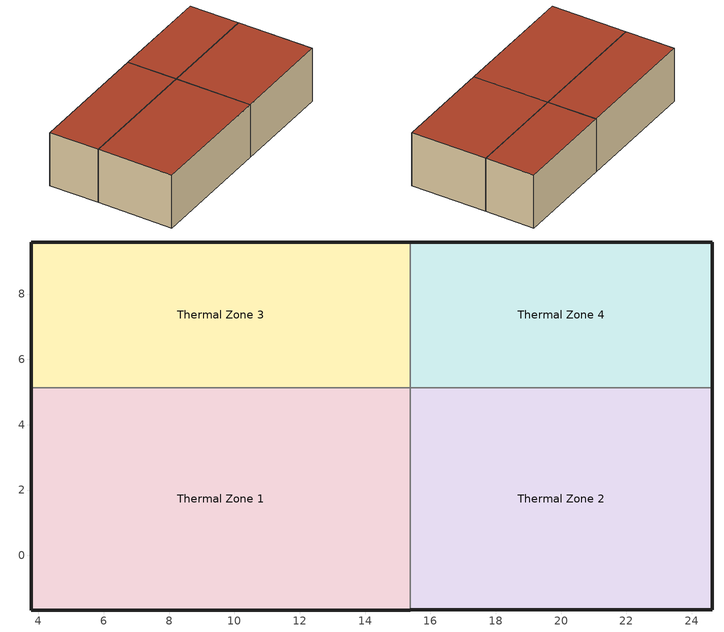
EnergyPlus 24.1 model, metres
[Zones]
Thermal Zone 1
 floor ground (Typical Insulated Carpeted 6in Slab Floor): 15.39,5.13 15.39,-1.67 3.77,-1.67 3.77,5.13 z0
 wall outside (Typical Insulated Steel Framed Exterior Wall R-8.06): 3.77,5.13 3.77,-1.67 15.39,-1.67 z0:5
 wall to Thermal Zone 3 (AirWall): 15.39,5.13 3.77,5.13 z0:5
 wall to Thermal Zone 2 (AirWall): 15.39,-1.67 15.39,5.13 z0:5
 roof outside (Typical IEAD Roof - Highly Reflective R-20.83): 15.39,-1.67 15.39,5.13 3.77,5.13 3.77,-1.67 z5
Thermal Zone 2
 floor ground (Typical Insulated Carpeted 6in Slab Floor): 24.63,5.13 24.63,-1.67 15.39,-1.67 15.39,5.13 z0
 wall outside (Typical Insulated Steel Framed Exterior Wall R-8.06): 15.39,-1.67 24.63,-1.67 24.63,5.13 z0:5
 wall to Thermal Zone 4 (AirWall): 24.63,5.13 15.39,5.13 z0:5
 roof outside (Typical IEAD Roof - Highly Reflective R-20.83): 24.63,-1.67 24.63,5.13 15.39,5.13 15.39,-1.67 z5
Thermal Zone 3
 floor ground (Typical Insulated Carpeted 6in Slab Floor): 15.39,9.59 15.39,5.13 3.77,5.13 3.77,9.59 z0
 wall outside (Typical Insulated Steel Framed Exterior Wall R-8.06): 15.39,9.59 3.77,9.59 3.77,5.13 z0:5
 wall to Thermal Zone 4 (AirWall): 15.39,5.13 15.39,9.59 z0:5
 roof outside (Typical IEAD Roof - Highly Reflective R-20.83): 15.39,5.13 15.39,9.59 3.77,9.59 3.77,5.13 z5
Thermal Zone 4
 floor ground (Typical Insulated Carpeted 6in Slab Floor): 24.63,9.59 24.63,5.13 15.39,5.13 15.39,9.59 z0
 wall outside (Typical Insulated Steel Framed Exterior Wall R-8.06): 24.63,5.13 24.63,9.59 15.39,9.59 z0:5
 roof outside (Typical IEAD Roof - Highly Reflective R-20.83): 24.63,5.13 24.63,9.59 15.39,9.59 15.39,5.13 z5
[Building]
-LargeDataCenterHighITE-ASHRAE 169-2013-2A created: 2024-05-01 07:18:39 -0700: Terrain=City
[Site:GroundTemperature:FCfactorMethod]
January ground temperature=24.2; February ground temperature=18.9; March ground temperature=15.7; April ground temperature=13.6; May ground temperature=15.5; June ground temperature=17.1; July ground temperature=21.2; August ground temperature=26.9; September ground temperature=27.6; October ground temperature=27.9; November ground temperature=27.4; December ground temperature=26.2
[Site:Location]
SHENZHEN: Elevation=18; Latitude=22.55; Longitude=114.1; Time zone=8
[Site:WaterMainsTemperature]
Annual average outdoor air temperature=21.85; Calculation method=Correlation; Maximum difference in monthly average outdoor air temperatures=14.3
[SizingPeriod:DesignDay] Begin environment reset mode=FullResetAtBeginEnvironment; Day of month=21; Daylight saving time indicator=No; Dry bulb temperature range modifier type=DefaultMultipliers; Rain indicator=No; Snow indicator=No
Name | Ashrae clear sky optical depth for beam irradiance taub | Ashrae clear sky optical depth for diffuse irradiance taud | Barometric pressure | Daily dry bulb temperature range | Day type | Humidity condition type | Maximum dry bulb temperature | Month | Solar model indicator | Wetbulb or dewpoint at maximum dry bulb | Wind direction | Wind speed | Enthalpy at maximum dry bulb | Sky clearness
SHENZHEN Ann Clg .4% Condns DB=>MWB | 0.685 | 1.554 | 101109 | 5.3 | SummerDesignDay | WetBulb | 33.8 | 7 | ASHRAETau | 26.5 | 220 | 3.4
SHENZHEN Ann Clg .4% Condns DP=>MDB | 0.685 | 1.554 | 101109 | 5.3 | SummerDesignDay | DewPoint | 30.2 | 7 | ASHRAETau | 28.2 | 220 | 3.4
SHENZHEN Ann Clg .4% Condns Enth=>MDB | 0.685 | 1.554 | 101109 | 5.3 | SummerDesignDay | Enthalpy | 31.3 | 7 | ASHRAETau |  | 220 | 3.4 | 94500
SHENZHEN Ann Clg .4% Condns WB=>MDB | 0.685 | 1.554 | 101109 | 5.3 | SummerDesignDay | WetBulb | 31 | 7 | ASHRAETau | 28.8 | 220 | 3.4
SHENZHEN Ann Htg 99.6% Condns DB |  |  | 101109 | 0 | WinterDesignDay | WetBulb | 6.9 | 1 | ASHRAEClearSky | 6.9 | 20 | 4.5 |  | 0
SHENZHEN Ann Htg Wind 99.6% Condns WS=>MCDB |  |  | 101109 | 0 | WinterDesignDay | WetBulb | 11.9 | 1 | ASHRAEClearSky | 11.9 | 20 | 8.4 |  | 0
SHENZHEN Ann Hum_n 99.6% Condns DP=>MCDB |  |  | 101109 | 0 | WinterDesignDay | DewPoint | 12.3 | 1 | ASHRAEClearSky | -5.1 | 20 | 4.5 |  | 0
Tampa-MacDill.AFB_FL_USA Ann Clg .4% Condns DB=>MWB | 0.491 | 2.016 | 101229 | 7.9 | SummerDesignDay | WetBulb | 33.9 | 8 | ASHRAETau | 25.1 | 270 | 3.1
Tampa-MacDill.AFB_FL_USA Ann Htg 99.6% Condns DB |  |  | 101229 | 0 | WinterDesignDay | WetBulb | 4.6 | 1 | ASHRAEClearSky | 4.6 | 10 | 2.5 |  | 0
[Construction]
AirWall: AirWallMaterial
Typical IEAD Roof - Highly Reflective R-20.83: Roof Membrane - Highly Reflective, Typical Insulation R-19.72, Metal Roof Surface
Typical Insulated Carpeted 6in Slab Floor: 6 in. Normalweight Concrete Floor, Typical Carpet Pad
Typical Insulated Steel Framed Exterior Wall R-8.06: 25mm Stucco, 5/8 in. Gypsum Board, Typical Insulation R-5.89, 5/8 in. Gypsum Board
[Material] Visible absorptance=0.7
Name | Conductivity | Density | Roughness | Solar absorptance | Specific heat | Thermal absorptance | Thickness
5/8 in. Gypsum Board | 0.16 | 800 | MediumSmooth | 0.7 | 1090 | 0.9 | 0.0159
6 in. Normalweight Concrete Floor | 2.31 | 2322 | MediumRough | 0.7 | 832 | 0.9 | 0.1524
25mm Stucco | 0.72 | 1856 | Smooth | 0.7 | 840 | 0.9 | 0.0254
AirWall | 0.1 | 0.1 | Smooth | 0.7 | 1400 | 0.9 | 0.1
Metal Roof Surface | 45.28 | 7824 | Smooth | 0.7 | 500 | 0.9 | 0.0008
Roof Membrane - Highly Reflective | 0.16 | 1121.29 | VeryRough | 0.45 | 1460 | 0.75 | 0.0095
[Material:InfraredTransparent]
AirWallMaterial
[Material:NoMass] Roughness=Smooth; Solar absorptance=0.7; Thermal absorptance=0.9
Name | Thermal resistance | Visible absorptance
Typical Carpet Pad | 0.21648 | 0.8
Typical Insulation R-5.89 | 1.03652 | 0.7
Typical Insulation R-19.72 | 3.4722 | 0.7
[Coil:Cooling:DX:SingleSpeed] 2017 rated evaporator fan power per volume flow rate=773.3; 2023 rated evaporator fan power per volume flow rate=934.4; Availability schedule=Always On Discrete hvac_library; Basin heater capacity=0; Basin heater setpoint temperature=10; Condenser type=AirCooled; Crankcase heater capacity=0; Energy input ratio function of flow fraction curve=Curve Quadratic 42; Energy input ratio function of temperature curve=Curve Biquadratic 34; Evaporative condenser air flow rate=Autosize; Evaporative condenser effectiveness=0; Evaporative condenser pump rated power consumption=Autosize; Gross rated cooling cop=3; Gross rated sensible heat ratio=Autosize; Gross rated total cooling capacity=Autosize; Latent capacity time constant=0; Maximum cycling rate=0; Maximum outdoor dry bulb temperature for crankcase heater operation=0; Minimum outdoor dry bulb temperature for compressor operation=-25; Nominal time for condensate removal to begin=0; Part load fraction correlation curve=Curve Quadratic 43; Rated air flow rate=Autosize; Ratio of initial moisture evaporation rate and steady state latent capacity=0; Total cooling capacity function of flow fraction curve=Curve Quadratic 41; Total cooling capacity function of temperature curve=Curve Biquadratic 33
Elec PTAC 1 Spd DX Clg Coil; Elec PTAC 1 Spd DX Clg Coil 1; Elec PTAC 1 Spd DX Clg Coil 2; Elec PTAC 1 Spd DX Clg Coil 3
[Coil:Heating:Electric] Availability schedule=Always On Discrete hvac_library; Efficiency=1; Nominal capacity=Autosize
PTAC Elec Htg Coil; PTAC Elec Htg Coil 1; PTAC Elec Htg Coil 2; PTAC Elec Htg Coil 3
[DesignSpecification:OutdoorAir]
LargeDataCenterHighITE StandaloneDataCenter Ventilation: Outdoor air flow air changes per hour=0; Outdoor air flow per person=0.00235974; Outdoor air flow per zone=0; Outdoor air flow per zone floor area=0.0003048; Outdoor air method=Sum
[DesignSpecification:OutdoorAir:SpaceList] Space design specification outdoor air object name 1=LargeDataCenterHighITE StandaloneDataCenter Ventilation
Name | Space name 1
Thermal Zone 1 DSOA Space List | Space 101
Thermal Zone 2 DSOA Space List | Space 102
Thermal Zone 3 DSOA Space List | Space 103
Thermal Zone 4 DSOA Space List | Space 104
[ElectricEquipment]
Electric Equipment 5: Design level calculation method=Watts/Area; End use subcategory=General; Fraction radiant=0.25; Schedule=DataCenter Equipment_SCH; Watts per floor area=500; Zone or zonelist or space or spacelist=LargeDataCenterHighITE StandaloneDataCenter
[Fan:ConstantVolume] Availability schedule=Always On Discrete hvac_library; Fan total efficiency=0.7; Maximum flow rate=Autosize; Motor efficiency=0.9; Motor in airstream fraction=1; Pressure rise=250
Elec PTAC Fan; Elec PTAC Fan 1; Elec PTAC Fan 2; Elec PTAC Fan 3
[Lights]
LargeDataCenterHighITE StandaloneDataCenter Lights: Design level calculation method=Watts/Area; End use subcategory=General; Fraction radiant=0.7; Fraction replaceable=0; Fraction visible=0.2; Return air fraction=0; Schedule=DataCenter Lighting_SCH; Watts per floor area=9.68752; Zone or zonelist or space or spacelist=LargeDataCenterHighITE StandaloneDataCenter
[Sizing:Zone] Account for dedicated outdoor air system=No; Cooling design air flow method=DesignDay; Cooling design air flow rate=0; Cooling minimum air flow=0; Cooling minimum air flow fraction=0; Cooling minimum air flow per zone floor area=0.000762; Heating design air flow method=DesignDay; Heating design air flow rate=0; Heating maximum air flow=0.141576; Heating maximum air flow fraction=0.3; Heating maximum air flow per zone floor area=0.002032; Zone cooling design supply air humidity ratio=0.0085; Zone cooling design supply air humidity ratio difference=0.005; Zone cooling design supply air temperature=14; Zone cooling design supply air temperature difference=11.11; Zone cooling design supply air temperature input method=SupplyAirTemperature; Zone heating design supply air humidity ratio=0.008; Zone heating design supply air temperature=40; Zone heating design supply air temperature difference=11.11; Zone heating design supply air temperature input method=SupplyAirTemperature; Zone humidification design supply air humidity ratio difference=0.005; Zone latent cooling design supply air humidity ratio input method=HumidityRatioDifference; Zone latent heating design supply air humidity ratio input method=HumidityRatioDifference; Zone load sizing method=Sensible Load Only No Latent Load
Name | Design specification outdoor air object
Thermal Zone 1 | Thermal Zone 1 DSOA Space List
Thermal Zone 2 | Thermal Zone 2 DSOA Space List
Thermal Zone 3 | Thermal Zone 3 DSOA Space List
Thermal Zone 4 | Thermal Zone 4 DSOA Space List
[Space] Space type=LargeDataCenterHighITE StandaloneDataCenter
Name | Zone
Space 101 | Thermal Zone 1
Space 102 | Thermal Zone 2
Space 103 | Thermal Zone 3
Space 104 | Thermal Zone 4
[SpaceList]
LargeDataCenterHighITE StandaloneDataCenter: Space 104, Space 101, Space 103, Space 102
[ThermostatSetpoint:SingleCooling]
Name | Setpoint temperature schedule
Thermostat Setpoint Dual Setpoint 1 | DataCenter CLGSETP_SCH 2
Thermostat Setpoint Dual Setpoint 2 | DataCenter CLGSETP_SCH
Thermostat Setpoint Dual Setpoint 3 | DataCenter CLGSETP_SCH 1
Thermostat Setpoint Dual Setpoint 4 | DataCenter CLGSETP_SCH 3
[Zone] Multiplier=1; Part of total floor area=Yes
Thermal Zone 1; Thermal Zone 2; Thermal Zone 3; Thermal Zone 4
[ZoneControl:Thermostat] Temperature difference between cutout and setpoint=0
Name | Zone or zonelist | Control 1 | Control type schedule
Thermal Zone 1 Thermostat | Thermal Zone 1 | Thermostat Setpoint Dual Setpoint 2 | Thermal Zone 1 Thermostat Schedule
Thermal Zone 2 Thermostat | Thermal Zone 2 | Thermostat Setpoint Dual Setpoint 3 | Thermal Zone 2 Thermostat Schedule
Thermal Zone 3 Thermostat | Thermal Zone 3 | Thermostat Setpoint Dual Setpoint 1 | Thermal Zone 3 Thermostat Schedule
Thermal Zone 4 Thermostat | Thermal Zone 4 | Thermostat Setpoint Dual Setpoint 4 | Thermal Zone 4 Thermostat Schedule
[Zone equipment]
Thermal Zone 1: PTAC DX Clg Elec Htg
Thermal Zone 2: PTAC DX Clg Elec Htg 1
Thermal Zone 3: PTAC DX Clg Elec Htg 2
Thermal Zone 4: PTAC DX Clg Elec Htg 3
[ZoneHVAC:PackagedTerminalAirConditioner] Availability schedule=Always On Discrete hvac_library; Cooling outdoor air flow rate=Autosize; Cooling supply air flow rate=Autosize; Fan placement=DrawThrough; Heating outdoor air flow rate=Autosize; Heating supply air flow rate=Autosize; No load outdoor air flow rate=Autosize; No load supply air flow rate=Autosize; No load supply air flow rate control set to low speed=Yes; Supply air fan operating mode schedule=Always On Discrete hvac_library
Name | Cooling coil | Heating coil | Supply air fan
PTAC DX Clg Elec Htg | Elec PTAC 1 Spd DX Clg Coil | PTAC Elec Htg Coil | Elec PTAC Fan
PTAC DX Clg Elec Htg 1 | Elec PTAC 1 Spd DX Clg Coil 1 | PTAC Elec Htg Coil 1 | Elec PTAC Fan 1
PTAC DX Clg Elec Htg 2 | Elec PTAC 1 Spd DX Clg Coil 2 | PTAC Elec Htg Coil 2 | Elec PTAC Fan 2
PTAC DX Clg Elec Htg 3 | Elec PTAC 1 Spd DX Clg Coil 3 | PTAC Elec Htg Coil 3 | Elec PTAC Fan 3
[Curve:Biquadratic] Maximum value of x=22; Maximum value of y=46; Minimum value of x=17; Minimum value of y=13
Name | Coefficient1 constant | Coefficient2 x | Coefficient3 x 2 | Coefficient4 y | Coefficient5 y 2 | Coefficient6 x y
Curve Biquadratic 33 | 0.942588 | 0.00954335 | 0.00068377 | -0.0110427 | 5.249e-06 | -9.72e-06
Curve Biquadratic 34 | 0.342414 | 0.034885 | -0.0006237 | 0.00497722 | 0.000437951 | -0.000728028
[Curve:Quadratic]
Name | Maximum value of x | Minimum value of x | Coefficient1 constant | Coefficient2 x | Coefficient3 x 2
Curve Quadratic 41 | 1.5 | 0.5 | 0.8 | 0.2 | 0
Curve Quadratic 42 | 1.5 | 0.5 | 1.1552 | -0.1808 | 0.0256
Curve Quadratic 43 | 1 | 0 | 0.85 | 0.15 | 0
[Schedule:Compact]
Thermal Zone 1 Thermostat Schedule; Thermal Zone 2 Thermostat Schedule; Thermal Zone 3 Thermostat Schedule; Thermal Zone 4 Thermostat Schedule: Through: 12/31, For: AllDays, Until: 24:00, 2
[Schedule:Constant]
Always On Discrete hvac_library: Hourly value=1
[Schedule:Day:Interval]
DataCenter CLGSETP_SCH Default; DataCenter CLGSETP_SCH Default 1; DataCenter CLGSETP_SCH Default 2; DataCenter CLGSETP_SCH Default 3; DataCenter CLGSETP_SCH Summer Design Day; DataCenter CLGSETP_SCH Summer Design Day 1; DataCenter CLGSETP_SCH Summer Design Day 2; DataCenter CLGSETP_SCH Summer Design Day 3; DataCenter CLGSETP_SCH Winter Design Day; DataCenter CLGSETP_SCH Winter Design Day 1; DataCenter CLGSETP_SCH Winter Design Day 2; DataCenter CLGSETP_SCH Winter Design Day 3: 24:00, 35, No
DataCenter Equipment_SCH Default; DataCenter Equipment_SCH Summer Design Day; DataCenter Equipment_SCH Winter Design Day; DataCenter Equipment_SCH Wknd|Wkdy Day 3; DataCenter Equipment_SCH Wknd|Wkdy Day 7; DataCenter Equipment_SCH Wknd|Wkdy Day 11; DataCenter Lighting_SCH Default: 24:00, 1, No
DataCenter Equipment_SCH Wknd|Wkdy Day; DataCenter Equipment_SCH Wknd|Wkdy Day 4; DataCenter Equipment_SCH Wknd|Wkdy Day 8: 24:00, 0.25, No
DataCenter Equipment_SCH Wknd|Wkdy Day 1; DataCenter Equipment_SCH Wknd|Wkdy Day 5; DataCenter Equipment_SCH Wknd|Wkdy Day 9: 24:00, 0.5, No
DataCenter Equipment_SCH Wknd|Wkdy Day 2; DataCenter Equipment_SCH Wknd|Wkdy Day 6; DataCenter Equipment_SCH Wknd|Wkdy Day 10: 24:00, 0.75, No
[Schedule:Week:Daily]
DataCenter CLGSETP_SCH 1 Week Rule - Jan1-Dec31: DataCenter CLGSETP_SCH Default 1, DataCenter CLGSETP_SCH Default 1, DataCenter CLGSETP_SCH Default 1, DataCenter CLGSETP_SCH Default 1, DataCenter CLGSETP_SCH Default 1, DataCenter CLGSETP_SCH Default 1, DataCenter CLGSETP_SCH Default 1, DataCenter CLGSETP_SCH Default 1, DataCenter CLGSETP_SCH Summer Design Day 1, DataCenter CLGSETP_SCH Winter Design Day 1, DataCenter CLGSETP_SCH Default 1, DataCenter CLGSETP_SCH Default 1
DataCenter CLGSETP_SCH 2 Week Rule - Jan1-Dec31: DataCenter CLGSETP_SCH Default 2, DataCenter CLGSETP_SCH Default 2, DataCenter CLGSETP_SCH Default 2, DataCenter CLGSETP_SCH Default 2, DataCenter CLGSETP_SCH Default 2, DataCenter CLGSETP_SCH Default 2, DataCenter CLGSETP_SCH Default 2, DataCenter CLGSETP_SCH Default 2, DataCenter CLGSETP_SCH Summer Design Day 2, DataCenter CLGSETP_SCH Winter Design Day 2, DataCenter CLGSETP_SCH Default 2, DataCenter CLGSETP_SCH Default 2
DataCenter CLGSETP_SCH 3 Week Rule - Jan1-Dec31: DataCenter CLGSETP_SCH Default 3, DataCenter CLGSETP_SCH Default 3, DataCenter CLGSETP_SCH Default 3, DataCenter CLGSETP_SCH Default 3, DataCenter CLGSETP_SCH Default 3, DataCenter CLGSETP_SCH Default 3, DataCenter CLGSETP_SCH Default 3, DataCenter CLGSETP_SCH Default 3, DataCenter CLGSETP_SCH Summer Design Day 3, DataCenter CLGSETP_SCH Winter Design Day 3, DataCenter CLGSETP_SCH Default 3, DataCenter CLGSETP_SCH Default 3
DataCenter CLGSETP_SCH Week Rule - Jan1-Dec31: DataCenter CLGSETP_SCH Default, DataCenter CLGSETP_SCH Default, DataCenter CLGSETP_SCH Default, DataCenter CLGSETP_SCH Default, DataCenter CLGSETP_SCH Default, DataCenter CLGSETP_SCH Default, DataCenter CLGSETP_SCH Default, DataCenter CLGSETP_SCH Default, DataCenter CLGSETP_SCH Summer Design Day, DataCenter CLGSETP_SCH Winter Design Day, DataCenter CLGSETP_SCH Default, DataCenter CLGSETP_SCH Default
DataCenter Equipment_SCH Week Rule - Apr2-Apr29: DataCenter Equipment_SCH Wknd|Wkdy Day 3, DataCenter Equipment_SCH Wknd|Wkdy Day 3, DataCenter Equipment_SCH Wknd|Wkdy Day 3, DataCenter Equipment_SCH Wknd|Wkdy Day 3, DataCenter Equipment_SCH Wknd|Wkdy Day 3, DataCenter Equipment_SCH Wknd|Wkdy Day 3, DataCenter Equipment_SCH Wknd|Wkdy Day 3, DataCenter Equipment_SCH Default, DataCenter Equipment_SCH Summer Design Day, DataCenter Equipment_SCH Winter Design Day, DataCenter Equipment_SCH Default, DataCenter Equipment_SCH Default
DataCenter Equipment_SCH Week Rule - Apr30-May6: DataCenter Equipment_SCH Wknd|Wkdy Day 3, DataCenter Equipment_SCH Wknd|Wkdy Day 4, DataCenter Equipment_SCH Wknd|Wkdy Day 4, DataCenter Equipment_SCH Wknd|Wkdy Day 4, DataCenter Equipment_SCH Wknd|Wkdy Day 4, DataCenter Equipment_SCH Wknd|Wkdy Day 4, DataCenter Equipment_SCH Wknd|Wkdy Day 4, DataCenter Equipment_SCH Default, DataCenter Equipment_SCH Summer Design Day, DataCenter Equipment_SCH Winter Design Day, DataCenter Equipment_SCH Default, DataCenter Equipment_SCH Default
DataCenter Equipment_SCH Week Rule - Aug6-Aug26: DataCenter Equipment_SCH Wknd|Wkdy Day 7, DataCenter Equipment_SCH Wknd|Wkdy Day 7, DataCenter Equipment_SCH Wknd|Wkdy Day 7, DataCenter Equipment_SCH Wknd|Wkdy Day 7, DataCenter Equipment_SCH Wknd|Wkdy Day 7, DataCenter Equipment_SCH Wknd|Wkdy Day 7, DataCenter Equipment_SCH Wknd|Wkdy Day 7, DataCenter Equipment_SCH Default, DataCenter Equipment_SCH Summer Design Day, DataCenter Equipment_SCH Winter Design Day, DataCenter Equipment_SCH Default, DataCenter Equipment_SCH Default
DataCenter Equipment_SCH Week Rule - Aug27-Sep2: DataCenter Equipment_SCH Wknd|Wkdy Day 7, DataCenter Equipment_SCH Wknd|Wkdy Day 7, DataCenter Equipment_SCH Wknd|Wkdy Day 7, DataCenter Equipment_SCH Wknd|Wkdy Day 7, DataCenter Equipment_SCH Wknd|Wkdy Day 7, DataCenter Equipment_SCH Wknd|Wkdy Day 8, DataCenter Equipment_SCH Wknd|Wkdy Day 8, DataCenter Equipment_SCH Default, DataCenter Equipment_SCH Summer Design Day, DataCenter Equipment_SCH Winter Design Day, DataCenter Equipment_SCH Default, DataCenter Equipment_SCH Default
DataCenter Equipment_SCH Week Rule - Dec3-Dec31: DataCenter Equipment_SCH Wknd|Wkdy Day 11, DataCenter Equipment_SCH Wknd|Wkdy Day 11, DataCenter Equipment_SCH Wknd|Wkdy Day 11, DataCenter Equipment_SCH Wknd|Wkdy Day 11, DataCenter Equipment_SCH Wknd|Wkdy Day 11, DataCenter Equipment_SCH Wknd|Wkdy Day 11, DataCenter Equipment_SCH Wknd|Wkdy Day 11, DataCenter Equipment_SCH Default, DataCenter Equipment_SCH Summer Design Day, DataCenter Equipment_SCH Winter Design Day, DataCenter Equipment_SCH Default, DataCenter Equipment_SCH Default
DataCenter Equipment_SCH Week Rule - Feb5-Feb25: DataCenter Equipment_SCH Wknd|Wkdy Day 1, DataCenter Equipment_SCH Wknd|Wkdy Day 1, DataCenter Equipment_SCH Wknd|Wkdy Day 1, DataCenter Equipment_SCH Wknd|Wkdy Day 1, DataCenter Equipment_SCH Wknd|Wkdy Day 1, DataCenter Equipment_SCH Wknd|Wkdy Day 1, DataCenter Equipment_SCH Wknd|Wkdy Day 1, DataCenter Equipment_SCH Default, DataCenter Equipment_SCH Summer Design Day, DataCenter Equipment_SCH Winter Design Day, DataCenter Equipment_SCH Default, DataCenter Equipment_SCH Default
DataCenter Equipment_SCH Week Rule - Feb26-Mar4: DataCenter Equipment_SCH Wknd|Wkdy Day 1, DataCenter Equipment_SCH Wknd|Wkdy Day 1, DataCenter Equipment_SCH Wknd|Wkdy Day 1, DataCenter Equipment_SCH Wknd|Wkdy Day 2, DataCenter Equipment_SCH Wknd|Wkdy Day 2, DataCenter Equipment_SCH Wknd|Wkdy Day 2, DataCenter Equipment_SCH Wknd|Wkdy Day 2, DataCenter Equipment_SCH Default, DataCenter Equipment_SCH Summer Design Day, DataCenter Equipment_SCH Winter Design Day, DataCenter Equipment_SCH Default, DataCenter Equipment_SCH Default
DataCenter Equipment_SCH Week Rule - Jan1-Jan28: DataCenter Equipment_SCH Wknd|Wkdy Day, DataCenter Equipment_SCH Wknd|Wkdy Day, DataCenter Equipment_SCH Wknd|Wkdy Day, DataCenter Equipment_SCH Wknd|Wkdy Day, DataCenter Equipment_SCH Wknd|Wkdy Day, DataCenter Equipment_SCH Wknd|Wkdy Day, DataCenter Equipment_SCH Wknd|Wkdy Day, DataCenter Equipment_SCH Default, DataCenter Equipment_SCH Summer Design Day, DataCenter Equipment_SCH Winter Design Day, DataCenter Equipment_SCH Default, DataCenter Equipment_SCH Default
DataCenter Equipment_SCH Week Rule - Jan29-Feb4: DataCenter Equipment_SCH Wknd|Wkdy Day, DataCenter Equipment_SCH Wknd|Wkdy Day, DataCenter Equipment_SCH Wknd|Wkdy Day, DataCenter Equipment_SCH Wknd|Wkdy Day 1, DataCenter Equipment_SCH Wknd|Wkdy Day 1, DataCenter Equipment_SCH Wknd|Wkdy Day 1, DataCenter Equipment_SCH Wknd|Wkdy Day 1, DataCenter Equipment_SCH Default, DataCenter Equipment_SCH Summer Design Day, DataCenter Equipment_SCH Winter Design Day, DataCenter Equipment_SCH Default, DataCenter Equipment_SCH Default
DataCenter Equipment_SCH Week Rule - Jul2-Jul29: DataCenter Equipment_SCH Wknd|Wkdy Day 6, DataCenter Equipment_SCH Wknd|Wkdy Day 6, DataCenter Equipment_SCH Wknd|Wkdy Day 6, DataCenter Equipment_SCH Wknd|Wkdy Day 6, DataCenter Equipment_SCH Wknd|Wkdy Day 6, DataCenter Equipment_SCH Wknd|Wkdy Day 6, DataCenter Equipment_SCH Wknd|Wkdy Day 6, DataCenter Equipment_SCH Default, DataCenter Equipment_SCH Summer Design Day, DataCenter Equipment_SCH Winter Design Day, DataCenter Equipment_SCH Default, DataCenter Equipment_SCH Default
DataCenter Equipment_SCH Week Rule - Jul30-Aug5: DataCenter Equipment_SCH Wknd|Wkdy Day 6, DataCenter Equipment_SCH Wknd|Wkdy Day 6, DataCenter Equipment_SCH Wknd|Wkdy Day 7, DataCenter Equipment_SCH Wknd|Wkdy Day 7, DataCenter Equipment_SCH Wknd|Wkdy Day 7, DataCenter Equipment_SCH Wknd|Wkdy Day 7, DataCenter Equipment_SCH Wknd|Wkdy Day 7, DataCenter Equipment_SCH Default, DataCenter Equipment_SCH Summer Design Day, DataCenter Equipment_SCH Winter Design Day, DataCenter Equipment_SCH Default, DataCenter Equipment_SCH Default
DataCenter Equipment_SCH Week Rule - Jun4-Jun24: DataCenter Equipment_SCH Wknd|Wkdy Day 5, DataCenter Equipment_SCH Wknd|Wkdy Day 5, DataCenter Equipment_SCH Wknd|Wkdy Day 5, DataCenter Equipment_SCH Wknd|Wkdy Day 5, DataCenter Equipment_SCH Wknd|Wkdy Day 5, DataCenter Equipment_SCH Wknd|Wkdy Day 5, DataCenter Equipment_SCH Wknd|Wkdy Day 5, DataCenter Equipment_SCH Default, DataCenter Equipment_SCH Summer Design Day, DataCenter Equipment_SCH Winter Design Day, DataCenter Equipment_SCH Default, DataCenter Equipment_SCH Default
DataCenter Equipment_SCH Week Rule - Jun25-Jul1: DataCenter Equipment_SCH Wknd|Wkdy Day 5, DataCenter Equipment_SCH Wknd|Wkdy Day 5, DataCenter Equipment_SCH Wknd|Wkdy Day 5, DataCenter Equipment_SCH Wknd|Wkdy Day 5, DataCenter Equipment_SCH Wknd|Wkdy Day 5, DataCenter Equipment_SCH Wknd|Wkdy Day 5, DataCenter Equipment_SCH Wknd|Wkdy Day 6, DataCenter Equipment_SCH Default, DataCenter Equipment_SCH Summer Design Day, DataCenter Equipment_SCH Winter Design Day, DataCenter Equipment_SCH Default, DataCenter Equipment_SCH Default
DataCenter Equipment_SCH Week Rule - Mar5-Mar25: DataCenter Equipment_SCH Wknd|Wkdy Day 2, DataCenter Equipment_SCH Wknd|Wkdy Day 2, DataCenter Equipment_SCH Wknd|Wkdy Day 2, DataCenter Equipment_SCH Wknd|Wkdy Day 2, DataCenter Equipment_SCH Wknd|Wkdy Day 2, DataCenter Equipment_SCH Wknd|Wkdy Day 2, DataCenter Equipment_SCH Wknd|Wkdy Day 2, DataCenter Equipment_SCH Default, DataCenter Equipment_SCH Summer Design Day, DataCenter Equipment_SCH Winter Design Day, DataCenter Equipment_SCH Default, DataCenter Equipment_SCH Default
DataCenter Equipment_SCH Week Rule - Mar26-Apr1: DataCenter Equipment_SCH Wknd|Wkdy Day 2, DataCenter Equipment_SCH Wknd|Wkdy Day 2, DataCenter Equipment_SCH Wknd|Wkdy Day 2, DataCenter Equipment_SCH Wknd|Wkdy Day 2, DataCenter Equipment_SCH Wknd|Wkdy Day 2, DataCenter Equipment_SCH Wknd|Wkdy Day 2, DataCenter Equipment_SCH Wknd|Wkdy Day 3, DataCenter Equipment_SCH Default, DataCenter Equipment_SCH Summer Design Day, DataCenter Equipment_SCH Winter Design Day, DataCenter Equipment_SCH Default, DataCenter Equipment_SCH Default
DataCenter Equipment_SCH Week Rule - May7-May27: DataCenter Equipment_SCH Wknd|Wkdy Day 4, DataCenter Equipment_SCH Wknd|Wkdy Day 4, DataCenter Equipment_SCH Wknd|Wkdy Day 4, DataCenter Equipment_SCH Wknd|Wkdy Day 4, DataCenter Equipment_SCH Wknd|Wkdy Day 4, DataCenter Equipment_SCH Wknd|Wkdy Day 4, DataCenter Equipment_SCH Wknd|Wkdy Day 4, DataCenter Equipment_SCH Default, DataCenter Equipment_SCH Summer Design Day, DataCenter Equipment_SCH Winter Design Day, DataCenter Equipment_SCH Default, DataCenter Equipment_SCH Default
DataCenter Equipment_SCH Week Rule - May28-Jun3: DataCenter Equipment_SCH Wknd|Wkdy Day 4, DataCenter Equipment_SCH Wknd|Wkdy Day 4, DataCenter Equipment_SCH Wknd|Wkdy Day 4, DataCenter Equipment_SCH Wknd|Wkdy Day 4, DataCenter Equipment_SCH Wknd|Wkdy Day 5, DataCenter Equipment_SCH Wknd|Wkdy Day 5, DataCenter Equipment_SCH Wknd|Wkdy Day 5, DataCenter Equipment_SCH Default, DataCenter Equipment_SCH Summer Design Day, DataCenter Equipment_SCH Winter Design Day, DataCenter Equipment_SCH Default, DataCenter Equipment_SCH Default
DataCenter Equipment_SCH Week Rule - Nov5-Nov25: DataCenter Equipment_SCH Wknd|Wkdy Day 10, DataCenter Equipment_SCH Wknd|Wkdy Day 10, DataCenter Equipment_SCH Wknd|Wkdy Day 10, DataCenter Equipment_SCH Wknd|Wkdy Day 10, DataCenter Equipment_SCH Wknd|Wkdy Day 10, DataCenter Equipment_SCH Wknd|Wkdy Day 10, DataCenter Equipment_SCH Wknd|Wkdy Day 10, DataCenter Equipment_SCH Default, DataCenter Equipment_SCH Summer Design Day, DataCenter Equipment_SCH Winter Design Day, DataCenter Equipment_SCH Default, DataCenter Equipment_SCH Default
DataCenter Equipment_SCH Week Rule - Nov26-Dec2: DataCenter Equipment_SCH Wknd|Wkdy Day 10, DataCenter Equipment_SCH Wknd|Wkdy Day 10, DataCenter Equipment_SCH Wknd|Wkdy Day 10, DataCenter Equipment_SCH Wknd|Wkdy Day 10, DataCenter Equipment_SCH Wknd|Wkdy Day 10, DataCenter Equipment_SCH Wknd|Wkdy Day 11, DataCenter Equipment_SCH Wknd|Wkdy Day 11, DataCenter Equipment_SCH Default, DataCenter Equipment_SCH Summer Design Day, DataCenter Equipment_SCH Winter Design Day, DataCenter Equipment_SCH Default, DataCenter Equipment_SCH Default
DataCenter Equipment_SCH Week Rule - Oct1-Oct28: DataCenter Equipment_SCH Wknd|Wkdy Day 9, DataCenter Equipment_SCH Wknd|Wkdy Day 9, DataCenter Equipment_SCH Wknd|Wkdy Day 9, DataCenter Equipment_SCH Wknd|Wkdy Day 9, DataCenter Equipment_SCH Wknd|Wkdy Day 9, DataCenter Equipment_SCH Wknd|Wkdy Day 9, DataCenter Equipment_SCH Wknd|Wkdy Day 9, DataCenter Equipment_SCH Default, DataCenter Equipment_SCH Summer Design Day, DataCenter Equipment_SCH Winter Design Day, DataCenter Equipment_SCH Default, DataCenter Equipment_SCH Default
DataCenter Equipment_SCH Week Rule - Oct29-Nov4: DataCenter Equipment_SCH Wknd|Wkdy Day 9, DataCenter Equipment_SCH Wknd|Wkdy Day 9, DataCenter Equipment_SCH Wknd|Wkdy Day 9, DataCenter Equipment_SCH Wknd|Wkdy Day 10, DataCenter Equipment_SCH Wknd|Wkdy Day 10, DataCenter Equipment_SCH Wknd|Wkdy Day 10, DataCenter Equipment_SCH Wknd|Wkdy Day 10, DataCenter Equipment_SCH Default, DataCenter Equipment_SCH Summer Design Day, DataCenter Equipment_SCH Winter Design Day, DataCenter Equipment_SCH Default, DataCenter Equipment_SCH Default
DataCenter Equipment_SCH Week Rule - Sep3-Sep30: DataCenter Equipment_SCH Wknd|Wkdy Day 8, DataCenter Equipment_SCH Wknd|Wkdy Day 8, DataCenter Equipment_SCH Wknd|Wkdy Day 8, DataCenter Equipment_SCH Wknd|Wkdy Day 8, DataCenter Equipment_SCH Wknd|Wkdy Day 8, DataCenter Equipment_SCH Wknd|Wkdy Day 8, DataCenter Equipment_SCH Wknd|Wkdy Day 8, DataCenter Equipment_SCH Default, DataCenter Equipment_SCH Summer Design Day, DataCenter Equipment_SCH Winter Design Day, DataCenter Equipment_SCH Default, DataCenter Equipment_SCH Default
DataCenter Lighting_SCH Week Rule - Jan1-Dec31: DataCenter Lighting_SCH Default, DataCenter Lighting_SCH Default, DataCenter Lighting_SCH Default, DataCenter Lighting_SCH Default, DataCenter Lighting_SCH Default, DataCenter Lighting_SCH Default, DataCenter Lighting_SCH Default, DataCenter Lighting_SCH Default, DataCenter Lighting_SCH Default, DataCenter Lighting_SCH Default, DataCenter Lighting_SCH Default, DataCenter Lighting_SCH Default
[Schedule:Year]
DataCenter CLGSETP_SCH: DataCenter CLGSETP_SCH Week Rule - Jan1-Dec31, 1, 1, 12, 31
DataCenter CLGSETP_SCH 1: DataCenter CLGSETP_SCH 1 Week Rule - Jan1-Dec31, 1, 1, 12, 31
DataCenter CLGSETP_SCH 2: DataCenter CLGSETP_SCH 2 Week Rule - Jan1-Dec31, 1, 1, 12, 31
DataCenter CLGSETP_SCH 3: DataCenter CLGSETP_SCH 3 Week Rule - Jan1-Dec31, 1, 1, 12, 31
DataCenter Equipment_SCH: DataCenter Equipment_SCH Week Rule - Jan1-Jan28, 1, 1, 1, 28, DataCenter Equipment_SCH Week Rule - Jan29-Feb4, 1, 29, 2, 4, DataCenter Equipment_SCH Week Rule - Feb5-Feb25, 2, 5, 2, 25, DataCenter Equipment_SCH Week Rule - Feb26-Mar4, 2, 26, 3, 4, DataCenter Equipment_SCH Week Rule - Mar5-Mar25, 3, 5, 3, 25, DataCenter Equipment_SCH Week Rule - Mar26-Apr1, 3, 26, 4, 1, DataCenter Equipment_SCH Week Rule - Apr2-Apr29, 4, 2, 4, 29, DataCenter Equipment_SCH Week Rule - Apr30-May6, 4, 30, 5, 6, DataCenter Equipment_SCH Week Rule - May7-May27, 5, 7, 5, 27, DataCenter Equipment_SCH Week Rule - May28-Jun3, 5, 28, 6, 3, DataCenter Equipment_SCH Week Rule - Jun4-Jun24, 6, 4, 6, 24, DataCenter Equipment_SCH Week Rule - Jun25-Jul1, 6, 25, 7, 1, DataCenter Equipment_SCH Week Rule - Jul2-Jul29, 7, 2, 7, 29, DataCenter Equipment_SCH Week Rule - Jul30-Aug5, 7, 30, 8, 5, DataCenter Equipment_SCH Week Rule - Aug6-Aug26, 8, 6, 8, 26, DataCenter Equipment_SCH Week Rule - Aug27-Sep2, 8, 27, 9, 2, DataCenter Equipment_SCH Week Rule - Sep3-Sep30, 9, 3, 9, 30, DataCenter Equipment_SCH Week Rule - Oct1-Oct28, 10, 1, 10, 28, DataCenter Equipment_SCH Week Rule - Oct29-Nov4, 10, 29, 11, 4, DataCenter Equipment_SCH Week Rule - Nov5-Nov25, 11, 5, 11, 25, DataCenter Equipment_SCH Week Rule - Nov26-Dec2, 11, 26, 12, 2, DataCenter Equipment_SCH Week Rule - Dec3-Dec31, 12, 3, 12, 31
DataCenter Lighting_SCH: DataCenter Lighting_SCH Week Rule - Jan1-Dec31, 1, 1, 12, 31
